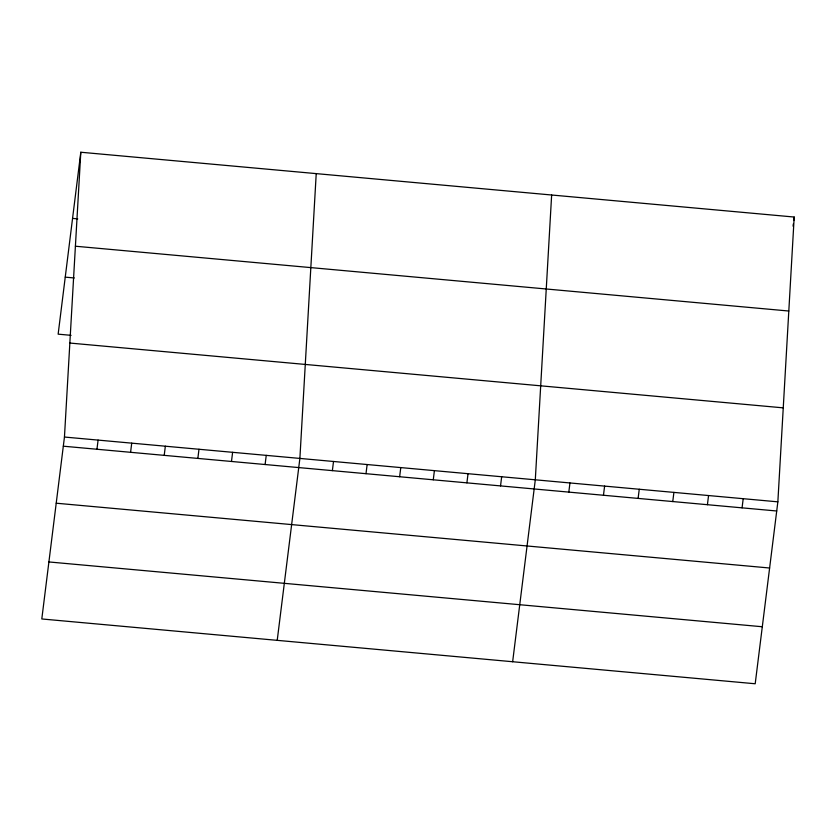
<?xml version="1.0" encoding="UTF-8"?>
<svg xmlns="http://www.w3.org/2000/svg" width="836" height="836" viewBox="0 0 836 836"><rect width="100%" height="100%" fill="white"/><g stroke="black" fill="none" stroke-linecap="round" stroke-linejoin="round"><path stroke-width="1.25" d="M64.456 437.04L80.799 152.236L794.2 217.036L777.856 501.84L755.201 683.764L41.8 618.964L64.456 437.04L777.856 501.84M316.227 173.616L299.884 458.421L277.218 640.345M551.645 195.007L535.301 479.812L512.646 661.736M80.799 152.236L58.144 334.16L71.081 335.33M96.955 449.245L98.094 440.102M130.583 452.307L131.722 443.153M164.211 455.359L165.35 446.205M197.85 458.41L198.989 449.256M231.478 461.472L232.617 452.318M265.106 464.523L266.245 455.369M332.373 470.637L333.512 461.482M366.001 473.688L367.14 464.534M399.639 476.739L400.778 467.585M433.267 479.801L434.406 470.647M466.896 482.853L468.035 473.698M500.534 485.904L501.673 476.75M568.814 492.111L569.953 482.957M603.467 495.257L604.606 486.103M638.108 498.402L639.258 489.248M672.761 501.558L673.9 492.404M707.413 504.704L708.552 495.549M742.065 507.849L743.204 498.695M793.061 226.19L793.343 223.902M793.772 220.474L794.2 217.036M72.565 218.405L77.738 218.875M75.407 246.223L788.808 311.023M65.25 277.144L74.299 277.97M69.858 343.053L783.248 407.853M63.317 446.194L776.717 510.995M56.221 503.209L769.611 568.01M48.906 561.949L762.296 626.749"/></g></svg>
